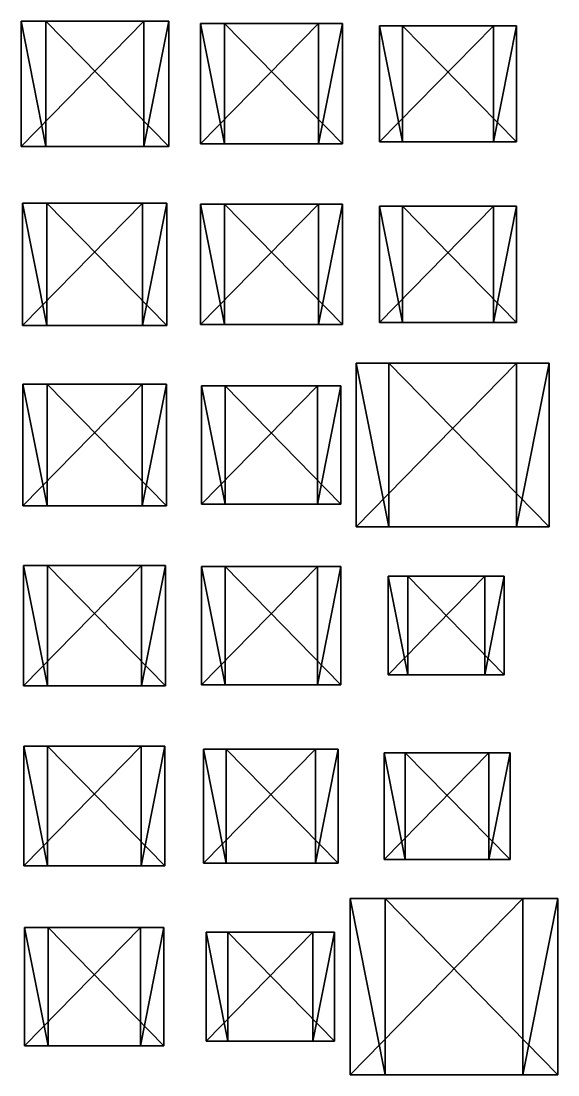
# Model space of a CAD drawing. Header units: metres. Extents: x -316 to 301, y -240 to 227.
# Drawn here: x 247.2 to 300.7, y -5.8 to 99.2 of the extents above; entities that cross this region are included whole.
import ezdxf

# ---------------------------------------------------------------- set-up
doc = ezdxf.new("R2010")
doc.units = ezdxf.units.M

msp = doc.modelspace()

# ---------------------------------------------------------------- linework, layer by layer
for points in [[(247.21645, 86.752945, -530.6726), (247.21645, 99.247055, -530.6726), (259.46152, 99.247055, -533.15485), (259.4616, 99.247154, -533.1547)], [(249.69864, 86.752945, -518.42755), (249.69864, 99.247055, -518.42755), (247.21645, 99.247055, -530.6726), (247.21655, 99.247154, -530.6725)], [(247.21645, 99.247055, -530.6726), (249.69864, 99.247055, -518.42755), (261.94373, 99.247055, -520.9098), (261.94382, 99.247154, -520.90967)], [(261.94373, 99.247055, -520.9098), (259.46152, 99.247055, -533.15485), (247.21645, 99.247055, -530.6726), (247.21655, 99.247154, -530.6725)], [(259.46152, 99.247055, -533.15485), (259.46152, 86.752945, -533.15485), (247.21645, 86.752945, -530.6726), (247.21655, 86.753044, -530.6725)], [(247.21645, 99.247055, -530.6726), (247.21645, 86.752945, -530.6726), (249.69864, 86.752945, -518.42755), (249.69875, 86.753044, -518.4274)], [(261.94373, 86.752945, -520.9098), (261.94373, 99.247055, -520.9098), (249.69864, 99.247055, -518.42755), (249.69875, 99.247154, -518.4274)], [(249.69864, 99.247055, -518.42755), (249.69864, 86.752945, -518.42755), (261.94373, 86.752945, -520.9098), (261.94382, 86.753044, -520.90967)], [(259.46152, 86.752945, -533.15485), (259.46152, 99.247055, -533.15485), (261.94373, 99.247055, -520.9098), (261.94382, 99.247154, -520.90967)], [(261.94373, 99.247055, -520.9098), (261.94373, 86.752945, -520.9098), (259.46152, 86.752945, -533.15485), (259.4616, 86.753044, -533.1547)], [(265.09976, 87, -534.2977), (265.09976, 99, -534.2977), (276.86057, 99, -536.68176), (276.86066, 99.0001, -536.68164)], [(267.4838, 87, -522.537), (267.4838, 99, -522.537), (265.09976, 99, -534.2977), (265.09985, 99.0001, -534.2976)], [(265.09976, 99, -534.2977), (267.4838, 99, -522.537), (279.2446, 99, -524.921), (279.2447, 99.0001, -524.9209)], [(279.2446, 99, -524.921), (276.86057, 99, -536.68176), (265.09976, 99, -534.2977), (265.09985, 99.0001, -534.2976)], [(276.86057, 99, -536.68176), (276.86057, 87, -536.68176), (265.09976, 87, -534.2977), (265.09985, 87.0001, -534.2976)], [(265.09976, 99, -534.2977), (265.09976, 87, -534.2977), (267.4838, 87, -522.537), (267.4839, 87.0001, -522.53687)], [(279.2446, 87, -524.921), (279.2446, 99, -524.921), (267.4838, 99, -522.537), (267.4839, 99.0001, -522.53687)], [(267.4838, 99, -522.537), (267.4838, 87, -522.537), (279.2446, 87, -524.921), (279.2447, 87.0001, -524.9209)], [(276.86057, 87, -536.68176), (276.86057, 99, -536.68176), (279.2446, 99, -524.921), (279.2447, 99.0001, -524.9209)], [(279.2446, 99, -524.921), (279.2446, 87, -524.921), (276.86057, 87, -536.68176), (276.86066, 87.0001, -536.68164)], [(282.9485, 87.21176, -537.9159), (282.9485, 98.78824, -537.9159), (294.29422, 98.78824, -540.2158), (294.2943, 98.78834, -540.2157)], [(285.24838, 87.21176, -526.5702), (285.24838, 98.78824, -526.5702), (282.9485, 98.78824, -537.9159), (282.94858, 98.78834, -537.9158)], [(282.9485, 98.78824, -537.9159), (285.24838, 98.78824, -526.5702), (296.59412, 98.78824, -528.8701), (296.5942, 98.78834, -528.87)], [(296.59412, 98.78824, -528.8701), (294.29422, 98.78824, -540.2158), (282.9485, 98.78824, -537.9159), (282.94858, 98.78834, -537.9158)], [(294.29422, 98.78824, -540.2158), (294.29422, 87.21176, -540.2158), (282.9485, 87.21176, -537.9159), (282.94858, 87.21186, -537.9158)], [(282.9485, 98.78824, -537.9159), (282.9485, 87.21176, -537.9159), (285.24838, 87.21176, -526.5702), (285.24847, 87.21186, -526.57007)], [(296.59412, 87.21176, -528.8701), (296.59412, 98.78824, -528.8701), (285.24838, 98.78824, -526.5702), (285.24847, 98.78834, -526.57007)], [(285.24838, 98.78824, -526.5702), (285.24838, 87.21176, -526.5702), (296.59412, 87.21176, -528.8701), (296.5942, 87.21186, -528.87)], [(294.29422, 87.21176, -540.2158), (294.29422, 98.78824, -540.2158), (296.59412, 98.78824, -528.8701), (296.5942, 98.78834, -528.87)], [(296.59412, 98.78824, -528.8701), (296.59412, 87.21176, -528.8701), (294.29422, 87.21176, -540.2158), (294.2943, 87.21186, -540.2157)], [(285.24838, 87.21176, -526.5702), (282.9485, 87.21176, -537.9159), (294.29422, 87.21176, -540.2158), (294.2943, 87.21186, -540.2157)], [(294.29422, 87.21176, -540.2158), (296.59412, 87.21176, -528.8701), (285.24838, 87.21176, -526.5702), (285.24847, 87.21186, -526.57007)], [(249.69864, 86.752945, -518.42755), (247.21645, 86.752945, -530.6726), (259.46152, 86.752945, -533.15485), (259.4616, 86.753044, -533.1547)], [(259.46152, 86.752945, -533.15485), (261.94373, 86.752945, -520.9098), (249.69864, 86.752945, -518.42755), (249.69875, 86.753044, -518.4274)], [(267.4838, 87, -522.537), (265.09976, 87, -534.2977), (276.86057, 87, -536.68176), (276.86066, 87.0001, -536.68164)], [(276.86057, 87, -536.68176), (279.2446, 87, -524.921), (267.4838, 87, -522.537), (267.4839, 87.0001, -522.53687)], [(247.35484, 68.89412, -530.7007), (247.35484, 81.10588, -530.7007), (259.32318, 81.10588, -533.1268), (259.32327, 81.10598, -533.12665)], [(249.78094, 68.89412, -518.73236), (249.78094, 81.10588, -518.73236), (247.35484, 81.10588, -530.7007), (247.35495, 81.10598, -530.70056)], [(247.35484, 81.10588, -530.7007), (249.78094, 81.10588, -518.73236), (261.7493, 81.10588, -521.15845), (261.7494, 81.10598, -521.1583)], [(261.7493, 81.10588, -521.15845), (259.32318, 81.10588, -533.1268), (247.35484, 81.10588, -530.7007), (247.35495, 81.10598, -530.70056)], [(259.32318, 81.10588, -533.1268), (259.32318, 68.89412, -533.1268), (247.35484, 68.89412, -530.7007), (247.35495, 68.89422, -530.70056)], [(247.35484, 81.10588, -530.7007), (247.35484, 68.89412, -530.7007), (249.78094, 68.89412, -518.73236), (249.78105, 68.89422, -518.73224)], [(261.7493, 68.89412, -521.15845), (261.7493, 81.10588, -521.15845), (249.78094, 81.10588, -518.73236), (249.78105, 81.10598, -518.73224)], [(249.78094, 81.10588, -518.73236), (249.78094, 68.89412, -518.73236), (261.7493, 68.89412, -521.15845), (261.7494, 68.89422, -521.1583)], [(259.32318, 68.89412, -533.1268), (259.32318, 81.10588, -533.1268), (261.7493, 81.10588, -521.15845), (261.7494, 81.10598, -521.1583)], [(261.7493, 81.10588, -521.15845), (261.7493, 68.89412, -521.15845), (259.32318, 68.89412, -533.1268), (259.32327, 68.89422, -533.12665)], [(265.09976, 69, -534.2977), (265.09976, 81, -534.2977), (276.86057, 81, -536.68176), (276.86066, 81.0001, -536.68164)], [(267.4838, 69, -522.537), (267.4838, 81, -522.537), (265.09976, 81, -534.2977), (265.09985, 81.0001, -534.2976)], [(265.09976, 81, -534.2977), (267.4838, 81, -522.537), (279.2446, 81, -524.921), (279.2447, 81.0001, -524.9209)], [(279.2446, 81, -524.921), (276.86057, 81, -536.68176), (265.09976, 81, -534.2977), (265.09985, 81.0001, -534.2976)], [(276.86057, 81, -536.68176), (276.86057, 69, -536.68176), (265.09976, 69, -534.2977), (265.09985, 69.0001, -534.2976)], [(265.09976, 81, -534.2977), (265.09976, 69, -534.2977), (267.4838, 69, -522.537), (267.4839, 69.0001, -522.53687)], [(279.2446, 69, -524.921), (279.2446, 81, -524.921), (267.4838, 81, -522.537), (267.4839, 81.0001, -522.53687)], [(267.4838, 81, -522.537), (267.4838, 69, -522.537), (279.2446, 69, -524.921), (279.2447, 69.0001, -524.9209)], [(276.86057, 69, -536.68176), (276.86057, 81, -536.68176), (279.2446, 81, -524.921), (279.2447, 81.0001, -524.9209)], [(279.2446, 81, -524.921), (279.2446, 69, -524.921), (276.86057, 69, -536.68176), (276.86066, 69.0001, -536.68164)], [(282.9485, 69.21176, -537.9159), (282.9485, 80.78824, -537.9159), (294.29422, 80.78824, -540.2158), (294.2943, 80.78834, -540.2157)], [(285.24838, 69.21176, -526.5702), (285.24838, 80.78824, -526.5702), (282.9485, 80.78824, -537.9159), (282.94858, 80.78834, -537.9158)], [(282.9485, 80.78824, -537.9159), (285.24838, 80.78824, -526.5702), (296.59412, 80.78824, -528.8701), (296.5942, 80.78834, -528.87)], [(296.59412, 80.78824, -528.8701), (294.29422, 80.78824, -540.2158), (282.9485, 80.78824, -537.9159), (282.94858, 80.78834, -537.9158)], [(294.29422, 80.78824, -540.2158), (294.29422, 69.21176, -540.2158), (282.9485, 69.21176, -537.9159), (282.94858, 69.21186, -537.9158)], [(282.9485, 80.78824, -537.9159), (282.9485, 69.21176, -537.9159), (285.24838, 69.21176, -526.5702), (285.24847, 69.21186, -526.57007)], [(296.59412, 69.21176, -528.8701), (296.59412, 80.78824, -528.8701), (285.24838, 80.78824, -526.5702), (285.24847, 80.78834, -526.57007)], [(285.24838, 80.78824, -526.5702), (285.24838, 69.21176, -526.5702), (296.59412, 69.21176, -528.8701), (296.5942, 69.21186, -528.87)], [(294.29422, 69.21176, -540.2158), (294.29422, 80.78824, -540.2158), (296.59412, 80.78824, -528.8701), (296.5942, 80.78834, -528.87)], [(296.59412, 80.78824, -528.8701), (296.59412, 69.21176, -528.8701), (294.29422, 69.21176, -540.2158), (294.2943, 69.21186, -540.2157)], [(249.78094, 68.89412, -518.73236), (247.35484, 68.89412, -530.7007), (259.32318, 68.89412, -533.1268), (259.32327, 68.89422, -533.12665)], [(259.32318, 68.89412, -533.1268), (261.7493, 68.89412, -521.15845), (249.78094, 68.89412, -518.73236), (249.78105, 68.89422, -518.73224)], [(267.4838, 69, -522.537), (265.09976, 69, -534.2977), (276.86057, 69, -536.68176), (276.86066, 69.0001, -536.68164)], [(276.86057, 69, -536.68176), (279.2446, 69, -524.921), (267.4838, 69, -522.537), (267.4839, 69.0001, -522.53687)], [(285.24838, 69.21176, -526.5702), (282.9485, 69.21176, -537.9159), (294.29422, 69.21176, -540.2158), (294.2943, 69.21186, -540.2157)], [(294.29422, 69.21176, -540.2158), (296.59412, 69.21176, -528.8701), (285.24838, 69.21176, -526.5702), (285.24847, 69.21186, -526.57007)], [(280.63092, 48.84706, -537.4461), (280.63092, 65.15294, -537.4461), (296.6118, 65.15294, -540.6856), (296.61188, 65.15304, -540.6855)], [(283.8704, 48.84706, -521.4653), (283.8704, 65.15294, -521.4653), (280.63092, 65.15294, -537.4461), (280.631, 65.15304, -537.446)], [(280.63092, 65.15294, -537.4461), (283.8704, 65.15294, -521.4653), (299.85126, 65.15294, -524.7048), (299.85135, 65.15304, -524.70465)], [(299.85126, 65.15294, -524.7048), (296.6118, 65.15294, -540.6856), (280.63092, 65.15294, -537.4461), (280.631, 65.15304, -537.446)], [(296.6118, 65.15294, -540.6856), (296.6118, 48.84706, -540.6856), (280.63092, 48.84706, -537.4461), (280.631, 48.84716, -537.446)], [(280.63092, 65.15294, -537.4461), (280.63092, 48.84706, -537.4461), (283.8704, 48.84706, -521.4653), (283.87048, 48.84716, -521.46515)], [(299.85126, 48.84706, -524.7048), (299.85126, 65.15294, -524.7048), (283.8704, 65.15294, -521.4653), (283.87048, 65.15304, -521.46515)], [(283.8704, 65.15294, -521.4653), (283.8704, 48.84706, -521.4653), (299.85126, 48.84706, -524.7048), (299.85135, 48.84716, -524.70465)], [(296.6118, 48.84706, -540.6856), (296.6118, 65.15294, -540.6856), (299.85126, 65.15294, -524.7048), (299.85135, 65.15304, -524.70465)], [(299.85126, 65.15294, -524.7048), (299.85126, 48.84706, -524.7048), (296.6118, 48.84706, -540.6856), (296.61188, 48.84716, -540.6855)], [(247.38942, 50.929413, -530.7077), (247.38942, 63.070587, -530.7077), (259.28857, 63.070587, -533.1198), (259.28867, 63.070686, -533.1197)], [(249.8015, 50.929413, -518.80853), (249.8015, 63.070587, -518.80853), (247.38942, 63.070587, -530.7077), (247.38953, 63.070686, -530.7076)], [(247.38942, 63.070587, -530.7077), (249.8015, 63.070587, -518.80853), (261.70065, 63.070587, -521.22064), (261.70074, 63.070686, -521.2205)], [(261.70065, 63.070587, -521.22064), (259.28857, 63.070587, -533.1198), (247.38942, 63.070587, -530.7077), (247.38953, 63.070686, -530.7076)], [(259.28857, 63.070587, -533.1198), (259.28857, 50.929413, -533.1198), (247.38942, 50.929413, -530.7077), (247.38953, 50.929512, -530.7076)], [(247.38942, 63.070587, -530.7077), (247.38942, 50.929413, -530.7077), (249.8015, 50.929413, -518.80853), (249.8016, 50.929512, -518.8084)], [(261.70065, 50.929413, -521.22064), (261.70065, 63.070587, -521.22064), (249.8015, 63.070587, -518.80853), (249.8016, 63.070686, -518.8084)], [(249.8015, 63.070587, -518.80853), (249.8015, 50.929413, -518.80853), (261.70065, 50.929413, -521.22064), (261.70074, 50.929512, -521.2205)], [(259.28857, 50.929413, -533.1198), (259.28857, 63.070587, -533.1198), (261.70065, 63.070587, -521.22064), (261.70074, 63.070686, -521.2205)], [(261.70065, 63.070587, -521.22064), (261.70065, 50.929413, -521.22064), (259.28857, 50.929413, -533.1198), (259.28867, 50.929512, -533.1197)], [(265.20352, 51.10588, -534.31885), (265.20352, 62.89412, -534.31885), (276.75677, 62.89412, -536.6608), (276.75687, 62.89422, -536.6607)], [(267.54547, 51.10588, -522.76556), (267.54547, 62.89412, -522.76556), (265.20352, 62.89412, -534.31885), (265.2036, 62.89422, -534.3187)], [(265.20352, 62.89412, -534.31885), (267.54547, 62.89412, -522.76556), (279.09872, 62.89412, -525.10754), (279.09882, 62.89422, -525.1074)], [(279.09872, 62.89412, -525.10754), (276.75677, 62.89412, -536.6608), (265.20352, 62.89412, -534.31885), (265.2036, 62.89422, -534.3187)], [(276.75677, 62.89412, -536.6608), (276.75677, 51.10588, -536.6608), (265.20352, 51.10588, -534.31885), (265.2036, 51.10598, -534.3187)], [(265.20352, 62.89412, -534.31885), (265.20352, 51.10588, -534.31885), (267.54547, 51.10588, -522.76556), (267.54556, 51.10598, -522.76544)], [(279.09872, 51.10588, -525.10754), (279.09872, 62.89412, -525.10754), (267.54547, 62.89412, -522.76556), (267.54556, 62.89422, -522.76544)], [(267.54547, 62.89412, -522.76556), (267.54547, 51.10588, -522.76556), (279.09872, 51.10588, -525.10754), (279.09882, 51.10598, -525.1074)], [(276.75677, 51.10588, -536.6608), (276.75677, 62.89412, -536.6608), (279.09872, 62.89412, -525.10754), (279.09882, 62.89422, -525.1074)], [(279.09872, 62.89412, -525.10754), (279.09872, 51.10588, -525.10754), (276.75677, 51.10588, -536.6608), (276.75687, 51.10598, -536.6607)], [(249.8015, 50.929413, -518.80853), (247.38942, 50.929413, -530.7077), (259.28857, 50.929413, -533.1198), (259.28867, 50.929512, -533.1197)], [(259.28857, 50.929413, -533.1198), (261.70065, 50.929413, -521.22064), (249.8015, 50.929413, -518.80853), (249.8016, 50.929512, -518.8084)], [(267.54547, 51.10588, -522.76556), (265.20352, 51.10588, -534.31885), (276.75677, 51.10588, -536.6608), (276.75687, 51.10598, -536.6607)], [(276.75677, 51.10588, -536.6608), (279.09872, 51.10588, -525.10754), (267.54547, 51.10588, -522.76556), (267.54556, 51.10598, -522.76544)], [(283.8704, 48.84706, -521.4653), (280.63092, 48.84706, -537.4461), (296.6118, 48.84706, -540.6856), (296.61188, 48.84716, -540.6855)], [(296.6118, 48.84706, -540.6856), (299.85126, 48.84706, -524.7048), (283.8704, 48.84706, -521.4653), (283.87048, 48.84716, -521.46515)], [(247.45859, 33, -530.7217), (247.45859, 45, -530.7217), (259.2194, 45, -533.1057), (259.21948, 45.0001, -533.1056)], [(249.84262, 33, -518.96094), (249.84262, 45, -518.96094), (247.45859, 45, -530.7217), (247.4587, 45.0001, -530.72156)], [(247.45859, 45, -530.7217), (249.84262, 45, -518.96094), (261.60342, 45, -521.345), (261.60352, 45.0001, -521.34485)], [(261.60342, 45, -521.345), (259.2194, 45, -533.1057), (247.45859, 45, -530.7217), (247.4587, 45.0001, -530.72156)], [(259.2194, 45, -533.1057), (259.2194, 33, -533.1057), (247.45859, 33, -530.7217), (247.4587, 33.0001, -530.72156)], [(247.45859, 45, -530.7217), (247.45859, 33, -530.7217), (249.84262, 33, -518.96094), (249.84273, 33.0001, -518.9608)], [(261.60342, 33, -521.345), (261.60342, 45, -521.345), (249.84262, 45, -518.96094), (249.84273, 45.0001, -518.9608)], [(249.84262, 45, -518.96094), (249.84262, 33, -518.96094), (261.60342, 33, -521.345), (261.60352, 33.0001, -521.34485)], [(259.2194, 33, -533.1057), (259.2194, 45, -533.1057), (261.60342, 45, -521.345), (261.60352, 45.0001, -521.34485)], [(261.60342, 45, -521.345), (261.60342, 33, -521.345), (259.2194, 33, -533.1057), (259.21948, 33.0001, -533.1056)], [(265.20352, 33.10588, -534.31885), (265.20352, 44.89412, -534.31885), (276.75677, 44.89412, -536.6608), (276.75687, 44.89422, -536.6607)], [(267.54547, 33.10588, -522.76556), (267.54547, 44.89412, -522.76556), (265.20352, 44.89412, -534.31885), (265.2036, 44.89422, -534.3187)], [(265.20352, 44.89412, -534.31885), (267.54547, 44.89412, -522.76556), (279.09872, 44.89412, -525.10754), (279.09882, 44.89422, -525.1074)], [(279.09872, 44.89412, -525.10754), (276.75677, 44.89412, -536.6608), (265.20352, 44.89412, -534.31885), (265.2036, 44.89422, -534.3187)], [(276.75677, 44.89412, -536.6608), (276.75677, 33.10588, -536.6608), (265.20352, 33.10588, -534.31885), (265.2036, 33.10598, -534.3187)], [(265.20352, 44.89412, -534.31885), (265.20352, 33.10588, -534.31885), (267.54547, 33.10588, -522.76556), (267.54556, 33.10598, -522.76544)], [(279.09872, 33.10588, -525.10754), (279.09872, 44.89412, -525.10754), (267.54547, 44.89412, -522.76556), (267.54556, 44.89422, -522.76544)], [(267.54547, 44.89412, -522.76556), (267.54547, 33.10588, -522.76556), (279.09872, 33.10588, -525.10754), (279.09882, 33.10598, -525.1074)], [(276.75677, 33.10588, -536.6608), (276.75677, 44.89412, -536.6608), (279.09872, 44.89412, -525.10754), (279.09882, 44.89422, -525.1074)], [(279.09872, 44.89412, -525.10754), (279.09872, 33.10588, -525.10754), (276.75677, 33.10588, -536.6608), (276.75687, 33.10598, -536.6607)], [(283.81326, 34.094116, -538.0912), (283.81326, 43.905884, -538.0912), (293.42944, 43.905884, -540.04047), (293.42953, 43.905983, -540.04034)], [(285.76257, 34.094116, -528.47504), (285.76257, 43.905884, -528.47504), (283.81326, 43.905884, -538.0912), (283.81335, 43.905983, -538.09106)], [(283.81326, 43.905884, -538.0912), (285.76257, 43.905884, -528.47504), (295.37875, 43.905884, -530.4243), (295.37885, 43.905983, -530.4242)], [(295.37875, 43.905884, -530.4243), (293.42944, 43.905884, -540.04047), (283.81326, 43.905884, -538.0912), (283.81335, 43.905983, -538.09106)], [(293.42944, 43.905884, -540.04047), (293.42944, 34.094116, -540.04047), (283.81326, 34.094116, -538.0912), (283.81335, 34.094215, -538.09106)], [(283.81326, 43.905884, -538.0912), (283.81326, 34.094116, -538.0912), (285.76257, 34.094116, -528.47504), (285.76266, 34.094215, -528.4749)], [(295.37875, 34.094116, -530.4243), (295.37875, 43.905884, -530.4243), (285.76257, 43.905884, -528.47504), (285.76266, 43.905983, -528.4749)], [(285.76257, 43.905884, -528.47504), (285.76257, 34.094116, -528.47504), (295.37875, 34.094116, -530.4243), (295.37885, 34.094215, -530.4242)], [(293.42944, 34.094116, -540.04047), (293.42944, 43.905884, -540.04047), (295.37875, 43.905884, -530.4243), (295.37885, 43.905983, -530.4242)], [(295.37875, 43.905884, -530.4243), (295.37875, 34.094116, -530.4243), (293.42944, 34.094116, -540.04047), (293.42953, 34.094215, -540.04034)], [(285.76257, 34.094116, -528.47504), (283.81326, 34.094116, -538.0912), (293.42944, 34.094116, -540.04047), (293.42953, 34.094215, -540.04034)], [(293.42944, 34.094116, -540.04047), (295.37875, 34.094116, -530.4243), (285.76257, 34.094116, -528.47504), (285.76266, 34.094215, -528.4749)], [(249.84262, 33, -518.96094), (247.45859, 33, -530.7217), (259.2194, 33, -533.1057), (259.21948, 33.0001, -533.1056)], [(259.2194, 33, -533.1057), (261.60342, 33, -521.345), (249.84262, 33, -518.96094), (249.84273, 33.0001, -518.9608)], [(267.54547, 33.10588, -522.76556), (265.20352, 33.10588, -534.31885), (276.75677, 33.10588, -536.6608), (276.75687, 33.10598, -536.6607)], [(276.75677, 33.10588, -536.6608), (279.09872, 33.10588, -525.10754), (267.54547, 33.10588, -522.76556), (267.54556, 33.10598, -522.76544)], [(247.49318, 15.035294, -530.72876), (247.49318, 26.964706, -530.72876), (259.18478, 26.964706, -533.09875), (259.18488, 26.964806, -533.09863)], [(249.86319, 15.035294, -519.0371), (249.86319, 26.964706, -519.0371), (247.49318, 26.964706, -530.72876), (247.49329, 26.964806, -530.72864)], [(247.49318, 26.964706, -530.72876), (249.86319, 26.964706, -519.0371), (261.5548, 26.964706, -521.4071), (261.5549, 26.964806, -521.407)], [(261.5548, 26.964706, -521.4071), (259.18478, 26.964706, -533.09875), (247.49318, 26.964706, -530.72876), (247.49329, 26.964806, -530.72864)], [(259.18478, 26.964706, -533.09875), (259.18478, 15.035294, -533.09875), (247.49318, 15.035294, -530.72876), (247.49329, 15.035394, -530.72864)], [(247.49318, 26.964706, -530.72876), (247.49318, 15.035294, -530.72876), (249.86319, 15.035294, -519.0371), (249.8633, 15.035394, -519.037)], [(261.5548, 15.035294, -521.4071), (261.5548, 26.964706, -521.4071), (249.86319, 26.964706, -519.0371), (249.8633, 26.964806, -519.037)], [(249.86319, 26.964706, -519.0371), (249.86319, 15.035294, -519.0371), (261.5548, 15.035294, -521.4071), (261.5549, 15.035394, -521.407)], [(259.18478, 15.035294, -533.09875), (259.18478, 26.964706, -533.09875), (261.5548, 26.964706, -521.4071), (261.5549, 26.964806, -521.407)], [(261.5548, 26.964706, -521.4071), (261.5548, 15.035294, -521.4071), (259.18478, 15.035294, -533.09875), (259.18488, 15.035394, -533.09863)], [(265.41107, 15.317647, -534.3609), (265.41107, 26.682354, -534.3609), (276.54926, 26.682354, -536.6187), (276.54935, 26.682453, -536.6186)], [(267.66888, 15.317647, -523.2227), (267.66888, 26.682354, -523.2227), (265.41107, 26.682354, -534.3609), (265.41116, 26.682453, -534.3608)], [(265.41107, 26.682354, -534.3609), (267.66888, 26.682354, -523.2227), (278.80707, 26.682354, -525.4805), (278.80716, 26.682453, -525.4804)], [(278.80707, 26.682354, -525.4805), (276.54926, 26.682354, -536.6187), (265.41107, 26.682354, -534.3609), (265.41116, 26.682453, -534.3608)], [(276.54926, 26.682354, -536.6187), (276.54926, 15.317647, -536.6187), (265.41107, 15.317647, -534.3609), (265.41116, 15.317747, -534.3608)], [(265.41107, 26.682354, -534.3609), (265.41107, 15.317647, -534.3609), (267.66888, 15.317647, -523.2227), (267.66898, 15.317747, -523.2226)], [(278.80707, 15.317647, -525.4805), (278.80707, 26.682354, -525.4805), (267.66888, 26.682354, -523.2227), (267.66898, 26.682453, -523.2226)], [(267.66888, 26.682354, -523.2227), (267.66888, 15.317647, -523.2227), (278.80707, 15.317647, -525.4805), (278.80716, 15.317747, -525.4804)], [(276.54926, 15.317647, -536.6187), (276.54926, 26.682354, -536.6187), (278.80707, 26.682354, -525.4805), (278.80716, 26.682453, -525.4804)], [(278.80707, 26.682354, -525.4805), (278.80707, 15.317647, -525.4805), (276.54926, 15.317647, -536.6187), (276.54935, 15.317747, -536.6186)], [(283.39813, 15.670588, -538.007), (283.39813, 26.329412, -538.007), (293.8445, 26.329412, -540.12463), (293.8446, 26.329512, -540.1245)], [(285.51572, 15.670588, -527.56067), (285.51572, 26.329412, -527.56067), (283.39813, 26.329412, -538.007), (283.39822, 26.329512, -538.0069)], [(283.39813, 26.329412, -538.007), (285.51572, 26.329412, -527.56067), (295.9621, 26.329412, -529.6783), (295.9622, 26.329512, -529.67816)], [(295.9621, 26.329412, -529.6783), (293.8445, 26.329412, -540.12463), (283.39813, 26.329412, -538.007), (283.39822, 26.329512, -538.0069)], [(293.8445, 26.329412, -540.12463), (293.8445, 15.670588, -540.12463), (283.39813, 15.670588, -538.007), (283.39822, 15.670688, -538.0069)], [(283.39813, 26.329412, -538.007), (283.39813, 15.670588, -538.007), (285.51572, 15.670588, -527.56067), (285.5158, 15.670688, -527.56055)], [(295.9621, 15.670588, -529.6783), (295.9621, 26.329412, -529.6783), (285.51572, 26.329412, -527.56067), (285.5158, 26.329512, -527.56055)], [(285.51572, 26.329412, -527.56067), (285.51572, 15.670588, -527.56067), (295.9621, 15.670588, -529.6783), (295.9622, 15.670688, -529.67816)], [(293.8445, 15.670588, -540.12463), (293.8445, 26.329412, -540.12463), (295.9621, 26.329412, -529.6783), (295.9622, 26.329512, -529.67816)], [(295.9621, 26.329412, -529.6783), (295.9621, 15.670588, -529.6783), (293.8445, 15.670588, -540.12463), (293.8446, 15.670688, -540.1245)], [(249.86319, 15.035294, -519.0371), (247.49318, 15.035294, -530.72876), (259.18478, 15.035294, -533.09875), (259.18488, 15.035394, -533.09863)], [(259.18478, 15.035294, -533.09875), (261.5548, 15.035294, -521.4071), (249.86319, 15.035294, -519.0371), (249.8633, 15.035394, -519.037)], [(267.66888, 15.317647, -523.2227), (265.41107, 15.317647, -534.3609), (276.54926, 15.317647, -536.6187), (276.54935, 15.317747, -536.6186)], [(276.54926, 15.317647, -536.6187), (278.80707, 15.317647, -525.4805), (267.66888, 15.317647, -523.2227), (267.66898, 15.317747, -523.2226)], [(285.51572, 15.670588, -527.56067), (283.39813, 15.670588, -538.007), (293.8445, 15.670588, -540.12463), (293.8446, 15.670688, -540.1245)], [(293.8445, 15.670588, -540.12463), (295.9621, 15.670588, -529.6783), (285.51572, 15.670588, -527.56067), (285.5158, 15.670688, -527.56055)], [(280.0083, -5.7882357, -537.31995), (280.0083, 11.788236, -537.31995), (297.2344, 11.788236, -540.8118), (297.2345, 11.788336, -540.8117)], [(283.5002, -5.7882357, -520.0938), (283.5002, 11.788236, -520.0938), (280.0083, 11.788236, -537.31995), (280.0084, 11.788336, -537.3198)], [(280.0083, 11.788236, -537.31995), (283.5002, 11.788236, -520.0938), (300.72632, 11.788236, -523.5857), (300.7264, 11.788336, -523.5856)], [(300.72632, 11.788236, -523.5857), (297.2344, 11.788236, -540.8118), (280.0083, 11.788236, -537.31995), (280.0084, 11.788336, -537.3198)], [(297.2344, 11.788236, -540.8118), (297.2344, -5.7882357, -540.8118), (280.0083, -5.7882357, -537.31995), (280.0084, -5.7881355, -537.3198)], [(280.0083, 11.788236, -537.31995), (280.0083, -5.7882357, -537.31995), (283.5002, -5.7882357, -520.0938), (283.5003, -5.7881355, -520.0937)], [(300.72632, -5.7882357, -523.5857), (300.72632, 11.788236, -523.5857), (283.5002, 11.788236, -520.0938), (283.5003, 11.788336, -520.0937)], [(283.5002, 11.788236, -520.0938), (283.5002, -5.7882357, -520.0938), (300.72632, -5.7882357, -523.5857), (300.7264, -5.7881355, -523.5856)], [(297.2344, -5.7882357, -540.8118), (297.2344, 11.788236, -540.8118), (300.72632, 11.788236, -523.5857), (300.7264, 11.788336, -523.5856)], [(300.72632, 11.788236, -523.5857), (300.72632, -5.7882357, -523.5857), (297.2344, -5.7882357, -540.8118), (297.2345, -5.7881355, -540.8117)], [(247.56235, -2.8941178, -530.7428), (247.56235, 8.894117, -530.7428), (259.1156, 8.894117, -533.0848), (259.1157, 8.8942175, -533.08466)], [(249.9043, -2.8941178, -519.1895), (249.9043, 8.894117, -519.1895), (247.56235, 8.894117, -530.7428), (247.56245, 8.8942175, -530.7427)], [(247.56235, 8.894117, -530.7428), (249.9043, 8.894117, -519.1895), (261.45755, 8.894117, -521.5315), (261.45764, 8.8942175, -521.5314)], [(261.45755, 8.894117, -521.5315), (259.1156, 8.894117, -533.0848), (247.56235, 8.894117, -530.7428), (247.56245, 8.8942175, -530.7427)], [(259.1156, 8.894117, -533.0848), (259.1156, -2.8941178, -533.0848), (247.56235, -2.8941178, -530.7428), (247.56245, -2.894018, -530.7427)], [(247.56235, 8.894117, -530.7428), (247.56235, -2.8941178, -530.7428), (249.9043, -2.8941178, -519.1895), (249.9044, -2.894018, -519.1894)], [(261.45755, -2.8941178, -521.5315), (261.45755, 8.894117, -521.5315), (249.9043, 8.894117, -519.1895), (249.9044, 8.8942175, -519.1894)], [(249.9043, 8.894117, -519.1895), (249.9043, -2.8941178, -519.1895), (261.45755, -2.8941178, -521.5315), (261.45764, -2.894018, -521.5314)], [(259.1156, -2.8941178, -533.0848), (259.1156, 8.894117, -533.0848), (261.45755, 8.894117, -521.5315), (261.45764, 8.8942175, -521.5314)], [(261.45755, 8.894117, -521.5315), (261.45755, -2.8941178, -521.5315), (259.1156, -2.8941178, -533.0848), (259.1157, -2.894018, -533.08466)], [(265.65323, -2.4352942, -534.41), (265.65323, 8.435294, -534.41), (276.30713, 8.435294, -536.56964), (276.30722, 8.435394, -536.5695)], [(267.81287, -2.4352942, -523.75604), (267.81287, 8.435294, -523.75604), (265.65323, 8.435294, -534.41), (265.65332, 8.435394, -534.40985)], [(265.65323, 8.435294, -534.41), (267.81287, 8.435294, -523.75604), (278.46677, 8.435294, -525.9157), (278.46686, 8.435394, -525.9156)], [(278.46677, 8.435294, -525.9157), (276.30713, 8.435294, -536.56964), (265.65323, 8.435294, -534.41), (265.65332, 8.435394, -534.40985)], [(276.30713, 8.435294, -536.56964), (276.30713, -2.4352942, -536.56964), (265.65323, -2.4352942, -534.41), (265.65332, -2.4351943, -534.40985)], [(265.65323, 8.435294, -534.41), (265.65323, -2.4352942, -534.41), (267.81287, -2.4352942, -523.75604), (267.81296, -2.4351943, -523.7559)], [(278.46677, -2.4352942, -525.9157), (278.46677, 8.435294, -525.9157), (267.81287, 8.435294, -523.75604), (267.81296, 8.435394, -523.7559)], [(267.81287, 8.435294, -523.75604), (267.81287, -2.4352942, -523.75604), (278.46677, -2.4352942, -525.9157), (278.46686, -2.4351943, -525.9156)], [(276.30713, -2.4352942, -536.56964), (276.30713, 8.435294, -536.56964), (278.46677, 8.435294, -525.9157), (278.46686, 8.435394, -525.9156)], [(278.46677, 8.435294, -525.9157), (278.46677, -2.4352942, -525.9157), (276.30713, -2.4352942, -536.56964), (276.30722, -2.4351943, -536.5695)], [(249.9043, -2.8941178, -519.1895), (247.56235, -2.8941178, -530.7428), (259.1156, -2.8941178, -533.0848), (259.1157, -2.894018, -533.08466)], [(259.1156, -2.8941178, -533.0848), (261.45755, -2.8941178, -521.5315), (249.9043, -2.8941178, -519.1895), (249.9044, -2.894018, -519.1894)], [(267.81287, -2.4352942, -523.75604), (265.65323, -2.4352942, -534.41), (276.30713, -2.4352942, -536.56964), (276.30722, -2.4351943, -536.5695)], [(276.30713, -2.4352942, -536.56964), (278.46677, -2.4352942, -525.9157), (267.81287, -2.4352942, -523.75604), (267.81296, -2.4351943, -523.7559)], [(283.5002, -5.7882357, -520.0938), (280.0083, -5.7882357, -537.31995), (297.2344, -5.7882357, -540.8118), (297.2345, -5.7881355, -540.8117)], [(297.2344, -5.7882357, -540.8118), (300.72632, -5.7882357, -523.5857), (283.5002, -5.7882357, -520.0938), (283.5003, -5.7881355, -520.0937)]]:
    msp.add_3dface(points)

doc.saveas('drawing.dxf')
